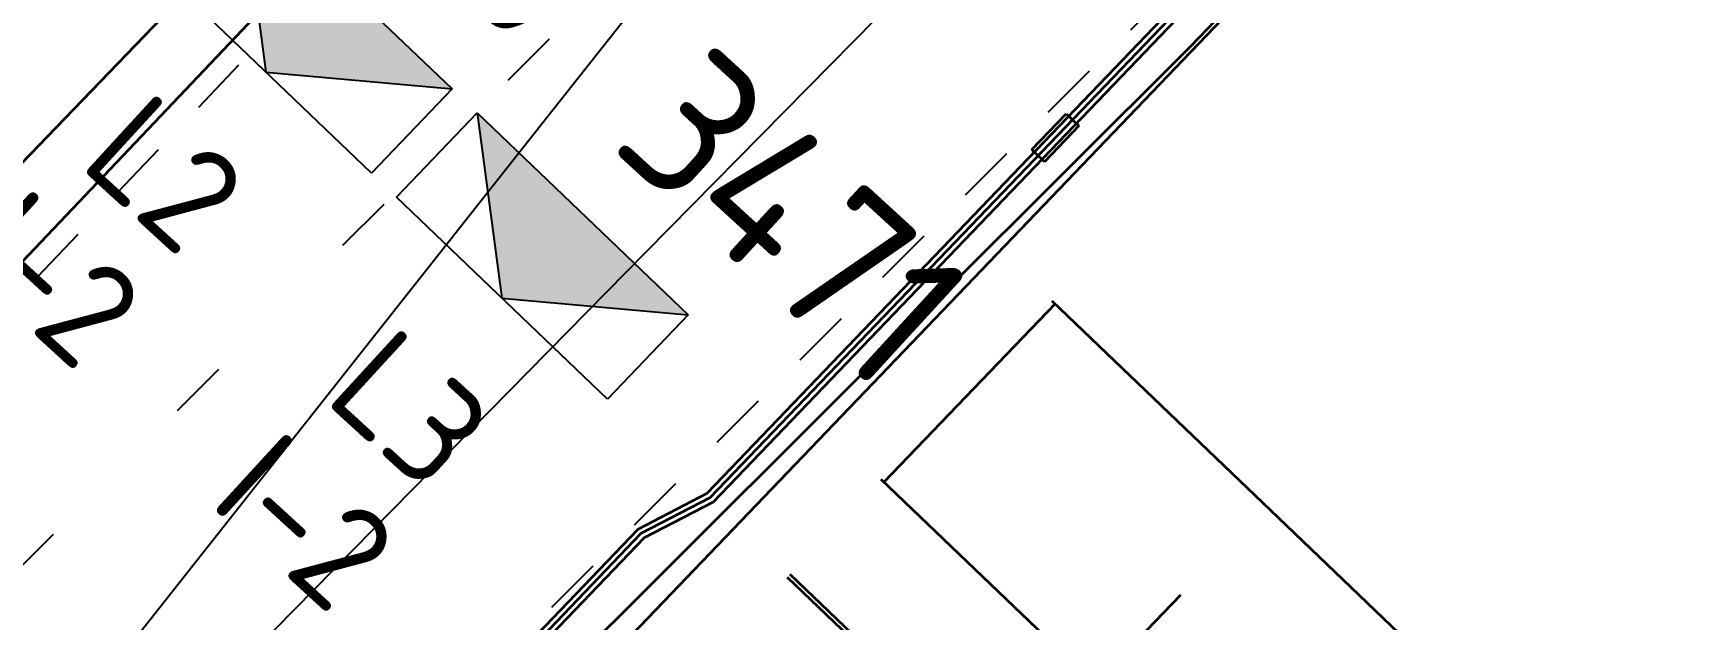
# Model space of a CAD drawing. Header units: metres. Extents: x 134219 to 139080, y 438661 to 444352.
# Drawn here: x 138393.85 to 138422.24, y 439400.53 to 439410.58 of the extents above; entities that cross this region are included whole.
import ezdxf

# ---------------------------------------------------------------- set-up
doc = ezdxf.new("R2010")
doc.units = ezdxf.units.M
doc.linetypes.add('11strp', pattern=[2, 1, -1])
doc.linetypes.add('13strp', pattern=[4, 1, -3])
for name, color, linetype, lineweight in [('N-WE-KL-ET_LS_OV_ARMATUUR-S', 7, 'Continuous', 25), ('N-WE-KL-ET_LS_OV_ARMATUUR-T18', 1, 'Continuous', 25), ('Utd-ondergr-nw', 8, '13strp', 35)]:
    doc.layers.add(name, color=color, linetype=linetype, lineweight=lineweight)
doc.layers.add('N-WE-KL-ET_LS_OV_ARMATUUR-T25', color=2, linetype='Continuous')
doc.layers.add('Utd-weg-nw', color=8, linetype='Continuous')
doc.styles.add('ISO18', font='NLCS-ISO.ttf')
doc.styles.add('ISO25', font='NLCS-ISO.ttf')
doc.styles.add('NLCS-ISO', font='NLCS-ISO.ttf')

# ---------------------------------------------------------------- blocks, each defined once
blk = doc.blocks.new('SKL-ET_OV_ARMATUUR_SPECIAAL_1x70W-SO (1)')
blk.add_hatch(color=256).paths.add_polyline_path([(-2.5, -2), (2.5, -2), (0, 0)])
for p, q in [((-2.5, 0), (-2.5, -2)), ((2.5, 0), (-2.5, 0)), ((-2.5, -2), (0, 0)), ((0, 0), (2.5, -2)), ((2.5, -2), (2.5, 0)), ((-2.5, -2), (2.5, -2))]:
    blk.add_line(p, q)
at = {"layer": 'N-WE-KL-ET_LS_OV_ARMATUUR-T18', "style": 'NLCS-ISO', "flags": 1}
for tag, p in [('TYPE_ARMATUUR', (0, -8.681)), ('VERMOGEN_LAMP', (0, -12.465)), ('SPIEGELSTAND', (0, -16.25)), ('POSITIE_ARMATUUR', (0, -20.034)), ('KABELAANSLUITNG', (0, -23.819)), ('VOEDINGSPUNT', (0, -31.388))]:
    blk.add_attdef(tag, p, '', height=1.8, dxfattribs=at)
at = {"layer": 'N-WE-KL-ET_LS_OV_ARMATUUR-T18', "style": 'NLCS-ISO'}
for tag, p in [('FASE-AANSLUITING', (0, -27.603)), ('GROEPSNUMMER', (0, -35.172))]:
    blk.add_attdef(tag, p, '', height=1.8, dxfattribs=at)
at = {"layer": 'N-WE-KL-ET_LS_OV_ARMATUUR-T25', "style": 'NLCS-ISO'}
for tag, p, height in [('MASTNUMMER', (0, 6.36), 2.5), ('TYPE_SYMBOOL', (0, 2.575), 2.25)]:
    blk.add_attdef(tag, p, '', height=height, dxfattribs=at)

msp = doc.modelspace()

# ---------------------------------------------------------------- linework, layer by layer
at = {"layer": 'Utd-ondergr-nw', "linetype": 'Continuous'}
for p, q in [((138405.376, 439402.7), (138415.257, 439413.013)), ((138405.43, 439402.627), (138415.312, 439412.94)), ((138405.485, 439402.554), (138415.367, 439412.867)), ((138363.72, 439358.144), (138415.607, 439412.299)), ((138410.93, 439408.583), (138411.518, 439409.197)), ((138411.518, 439409.197), (138411.735, 439408.989)), ((138411.735, 439408.989), (138411.147, 439408.376)), ((138411.147, 439408.376), (138410.93, 439408.583)), ((138404.195, 439402.087), (138405.376, 439402.7)), ((138404.25, 439402.014), (138405.43, 439402.627)), ((138404.304, 439401.941), (138405.485, 439402.554)), ((138364.716, 439360.886), (138404.195, 439402.087)), ((138364.798, 439360.841), (138404.25, 439402.014)), ((138364.879, 439360.796), (138404.304, 439401.941))]:
    msp.add_line(p, q, dxfattribs=at)
at = {"layer": 'Utd-ondergr-nw', "linetype": 'Continuous', "flags": 128}
for points in [[(138354.038, 439367.071), (138356.46, 439369.597), (138363.379, 439376.818), (138370.297, 439384.038), (138377.216, 439391.259), (138382.055, 439396.31), (138384.134, 439398.48), (138384.162, 439398.508), (138391.071, 439405.682), (138398.008, 439412.885), (138404.197, 439419.419), (138404.889, 439420.141), (138406.273, 439421.585)], [(138354.959, 439366.189), (138357.381, 439368.715), (138364.299, 439375.936), (138371.218, 439383.156), (138378.136, 439390.377), (138382.975, 439395.427), (138385.055, 439397.597), (138385.082, 439397.627), (138391.936, 439404.854), (138398.817, 439412.11), (138404.955, 439418.693), (138405.647, 439419.415), (138407.031, 439420.859)], [(138363.028, 439358.457), (138365.45, 439360.984), (138372.368, 439368.205), (138379.287, 439375.425), (138386.205, 439382.646), (138391.044, 439387.696), (138393.123, 439389.866), (138393.152, 439389.894), (138400.204, 439396.932), (138407.284, 439403.997), (138413.656, 439410.356), (138414.348, 439411.078), (138415.732, 439412.522)], [(138411.277, 439405.994), (138415.016, 439402.409), (138419.419, 439398.187), (138422.234, 439395.488), (138429.452, 439388.567), (138436.671, 439381.647), (138443.889, 439374.726), (138451.107, 439367.805), (138458.326, 439360.885), (138465.544, 439353.964), (138472.762, 439347.043), (138479.98, 439340.122), (138487.199, 439333.202), (138494.417, 439326.281), (138501.635, 439319.36), (138508.854, 439312.44), (138516.072, 439305.519), (138523.29, 439298.598), (138530.509, 439291.678), (138537.727, 439284.757), (138544.945, 439277.836)], [(138411.33, 439405.942), (138408.403, 439402.889)], [(138408.35, 439402.939), (138412.088, 439399.355), (138419.307, 439392.435), (138426.525, 439385.514), (138433.743, 439378.593), (138440.961, 439371.673), (138448.18, 439364.752), (138455.398, 439357.831), (138462.616, 439350.911), (138469.835, 439343.99), (138477.053, 439337.069), (138484.271, 439330.148), (138491.49, 439323.228), (138498.708, 439316.307), (138505.926, 439309.386), (138513.144, 439302.466), (138520.363, 439295.545), (138527.581, 439288.624), (138534.799, 439281.703)], [(138406.745, 439401.264), (138410.483, 439397.681), (138417.701, 439390.76), (138424.919, 439383.839), (138432.138, 439376.919), (138439.356, 439369.998), (138446.574, 439363.077), (138453.792, 439356.157), (138461.011, 439349.236), (138468.229, 439342.315), (138475.447, 439335.394), (138482.666, 439328.474), (138489.884, 439321.553), (138497.102, 439314.632), (138504.321, 439307.712), (138511.539, 439300.791), (138518.757, 439293.87), (138525.975, 439286.95), (138533.194, 439280.029)], [(138406.794, 439401.315), (138410.531, 439397.731), (138417.749, 439390.811), (138424.968, 439383.89), (138432.186, 439376.969), (138439.404, 439370.049), (138446.623, 439363.128), (138453.841, 439356.207), (138461.059, 439349.286), (138468.277, 439342.366), (138475.496, 439335.445), (138482.714, 439328.524), (138489.932, 439321.604), (138497.151, 439314.683), (138504.369, 439307.762), (138511.587, 439300.841), (138518.806, 439293.921), (138526.024, 439287), (138533.242, 439280.079)], [(138413.476, 439400.955), (138412.012, 439399.429)]]:
    msp.add_lwpolyline(points, dxfattribs=at)
at = {"layer": 'Utd-weg-nw', "linetype": '11strp', "flags": 128}
for points in [[(138355.23, 439365.929), (138357.652, 439368.456), (138364.57, 439375.676), (138371.489, 439382.897), (138378.407, 439390.117), (138383.246, 439395.168), (138385.325, 439397.338), (138385.353, 439397.367), (138392.206, 439404.594), (138399.087, 439411.851), (138405.226, 439418.433), (138405.918, 439419.155), (138407.302, 439420.599)], [(138362.36, 439359.097), (138364.782, 439361.624), (138371.7, 439368.845), (138378.619, 439376.065), (138385.537, 439383.286), (138390.376, 439388.336), (138392.456, 439390.506), (138392.484, 439390.534), (138399.536, 439397.572), (138406.616, 439404.637), (138412.988, 439410.996), (138413.68, 439411.718), (138415.064, 439413.162)]]:
    msp.add_lwpolyline(points, dxfattribs=at)
at = {"layer": 'Utd-weg-nw', "linetype": 'Continuous', "flags": 128}
for points in [[(138359.779, 439361.571), (138362.201, 439364.097), (138369.119, 439371.318), (138376.037, 439378.538), (138382.956, 439385.759), (138387.795, 439390.809), (138389.874, 439392.979), (138389.899, 439393.011), (138396.102, 439400.862), (138402.329, 439408.744), (138407.934, 439415.839), (138408.626, 439416.561), (138410.009, 439418.005)], [(138360.212, 439361.156), (138362.634, 439363.682), (138369.552, 439370.903), (138376.471, 439378.123), (138383.389, 439385.344), (138388.228, 439390.394), (138390.307, 439392.564), (138390.336, 439392.593), (138397.319, 439399.695), (138404.331, 439406.826), (138410.642, 439413.244), (138411.333, 439413.966), (138412.717, 439415.411)]]:
    msp.add_lwpolyline(points, dxfattribs=at)
at = {"layer": 'Utd-weg-nw', "linetype": '13strp', "flags": 128}
msp.add_lwpolyline([(138357.378, 439363.871), (138359.8, 439366.398), (138366.718, 439373.618), (138373.637, 439380.839), (138380.555, 439388.059), (138385.394, 439393.11), (138387.473, 439395.28), (138387.502, 439395.308), (138394.547, 439402.351), (138401.621, 439409.423), (138407.988, 439415.787)], dxfattribs=at)

# ---------------------------------------------------------------- block references
at = {"layer": 'N-WE-KL-ET_LS_OV_ARMATUUR-S'}
ref = msp.add_blockref('SKL-ET_OV_ARMATUUR_SPECIAAL_1x70W-SO (1)', (138397.827, 439409.911), dxfattribs=dict(at, xscale=-1, rotation=136.2057834512212))
ref.add_attrib('MASTNUMMER', '3470', (138397.245, 439414.807), dxfattribs={"layer": 'N-WE-KL-ET_LS_OV_ARMATUUR-T25', "height": 2.5, "rotation": 317.498, "style": 'ISO25'})
ref.add_attrib('FASE-AANSLUITING_1', 'L2', (138394.597, 439408.32), dxfattribs={"layer": 'N-WE-KL-ET_LS_OV_ARMATUUR-T18', "height": 1.8, "rotation": 317.498, "style": 'ISO18'})
ref.add_attrib('GROEPSNUMMER', 'I-2', (138392.482, 439406.685), dxfattribs={"layer": 'N-WE-KL-ET_LS_OV_ARMATUUR-T18', "height": 1.8, "rotation": 317.498, "style": 'ISO18'})
ref = msp.add_blockref('SKL-ET_OV_ARMATUUR_SPECIAAL_1x70W-SO (1)', (138401.865, 439406.04), dxfattribs=dict(at, xscale=-1, rotation=136.2057834512212))
ref.add_attrib('MASTNUMMER', '3471', (138403.683, 439408.634), dxfattribs={"layer": 'N-WE-KL-ET_LS_OV_ARMATUUR-T25', "height": 2.5, "rotation": 317.498, "style": 'ISO25'})
ref.add_attrib('FASE-AANSLUITING_1', 'L3', (138398.787, 439404.303), dxfattribs={"layer": 'N-WE-KL-ET_LS_OV_ARMATUUR-T18', "height": 1.8, "rotation": 317.498, "style": 'ISO18'})
ref.add_attrib('GROEPSNUMMER', 'I-2', (138396.818, 439402.528), dxfattribs={"layer": 'N-WE-KL-ET_LS_OV_ARMATUUR-T18', "height": 1.8, "rotation": 317.498, "style": 'ISO18'})

doc.saveas('drawing.dxf')
